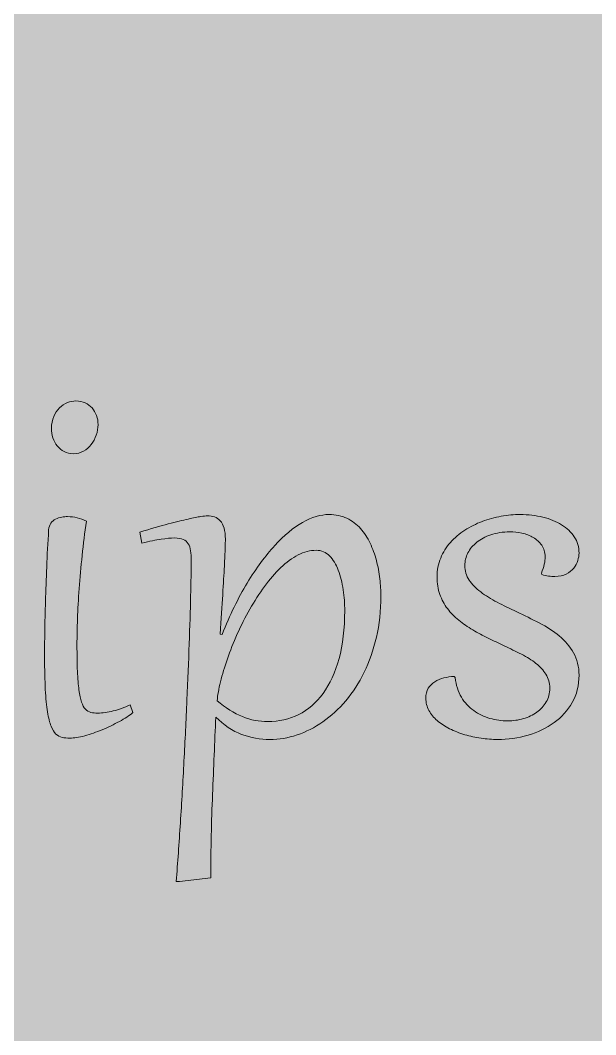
# Model space of a CAD drawing. Extents: x -4214 to -1795, y -2227 to -856.
# Drawn here: x -3364.2 to -3286.7, y -1678.1 to -1541.4 of the extents above; entities that cross this region are included whole.
import ezdxf

# ---------------------------------------------------------------- set-up
doc = ezdxf.new("R2010")
doc.units = 0
doc.header["$MEASUREMENT"] = 0
doc.layers.add('Layer 1', color=7, linetype='Continuous')

# ---------------------------------------------------------------- blocks, each defined once
blk = doc.blocks.new('block 14')
at = {"layer": 'Layer 1', "true_color": 0x2a3f49}
h = blk.add_hatch(color=149, dxfattribs=at)
h.dxf.hatch_style = 2
edge = h.paths.add_edge_path()
edge.add_spline(control_points=[(-3355.3, -1608.95), (-3355.53, -1610.47), (-3355.72, -1612.01), (-3355.88, -1613.55), (-3356.04, -1615.09), (-3356.17, -1616.57), (-3356.27, -1618.01), (-3356.38, -1619.44), (-3356.45, -1620.81), (-3356.5, -1622.09), (-3356.54, -1623.37), (-3356.57, -1624.53), (-3356.57, -1625.56), (-3356.57, -1626.96), (-3356.55, -1628.15), (-3356.51, -1629.16), (-3356.47, -1630.16), (-3356.4, -1631), (-3356.3, -1631.68), (-3356.21, -1632.37), (-3356.09, -1632.91), (-3355.95, -1633.32), (-3355.81, -1633.73), (-3355.64, -1634.05), (-3355.43, -1634.27), (-3355.22, -1634.49), (-3354.98, -1634.64), (-3354.7, -1634.71), (-3354.43, -1634.77), (-3354.12, -1634.8), (-3353.77, -1634.8), (-3353.12, -1634.8), (-3352.43, -1634.71), (-3351.68, -1634.51), (-3350.94, -1634.32), (-3350.18, -1634.05), (-3349.42, -1633.7), (-3349.42, -1633.7), (-3349.03, -1634.74), (-3349.03, -1634.74), (-3349.52, -1635.13), (-3350.12, -1635.53), (-3350.86, -1635.93), (-3351.59, -1636.33), (-3352.36, -1636.7), (-3353.16, -1637.04), (-3353.97, -1637.37), (-3354.76, -1637.65), (-3355.53, -1637.86), (-3356.3, -1638.07), (-3356.97, -1638.17), (-3357.53, -1638.17), (-3357.91, -1638.17), (-3358.25, -1638.14), (-3358.56, -1638.08), (-3358.87, -1638.02), (-3359.15, -1637.87), (-3359.4, -1637.63), (-3359.65, -1637.38), (-3359.87, -1637.03), (-3360.06, -1636.56), (-3360.25, -1636.09), (-3360.42, -1635.45), (-3360.54, -1634.65), (-3360.67, -1633.84), (-3360.77, -1632.83), (-3360.84, -1631.62), (-3360.9, -1630.42), (-3360.94, -1628.95), (-3360.94, -1627.23), (-3360.94, -1626.22), (-3360.93, -1625.09), (-3360.91, -1623.82), (-3360.89, -1622.55), (-3360.86, -1621.19), (-3360.82, -1619.73), (-3360.78, -1618.27), (-3360.72, -1616.74), (-3360.65, -1615.12), (-3360.59, -1613.5), (-3360.5, -1611.83), (-3360.39, -1610.12), (-3360.37, -1609.74), (-3360.26, -1609.44), (-3360.09, -1609.2), (-3359.92, -1608.96), (-3359.7, -1608.78), (-3359.45, -1608.65), (-3359.19, -1608.53), (-3358.92, -1608.44), (-3358.63, -1608.39), (-3358.34, -1608.34), (-3358.08, -1608.32), (-3357.84, -1608.32), (-3356.94, -1608.32), (-3356.09, -1608.53), (-3355.3, -1608.95)], knot_values=[0, 0, 0, 0, 1, 1, 1, 2, 2, 2, 3, 3, 3, 4, 4, 4, 5, 5, 5, 6, 6, 6, 7, 7, 7, 8, 8, 8, 9, 9, 9, 10, 10, 10, 11, 11, 11, 12, 12, 12, 13, 13, 13, 14, 14, 14, 15, 15, 15, 16, 16, 16, 17, 17, 17, 18, 18, 18, 19, 19, 19, 20, 20, 20, 21, 21, 21, 22, 22, 22, 23, 23, 23, 24, 24, 24, 25, 25, 25, 26, 26, 26, 27, 27, 27, 28, 28, 28, 29, 29, 29, 30, 30, 30, 31, 31, 31, 32, 32, 32, 32], degree=3, periodic=1)
edge = h.paths.add_edge_path()
edge.add_spline(control_points=[(-3357.05, -1599.85), (-3357.52, -1599.85), (-3357.94, -1599.75), (-3358.3, -1599.55), (-3358.66, -1599.36), (-3358.97, -1599.1), (-3359.23, -1598.79), (-3359.48, -1598.47), (-3359.68, -1598.11), (-3359.81, -1597.7), (-3359.94, -1597.29), (-3360.01, -1596.87), (-3360.01, -1596.44), (-3360.01, -1595.84), (-3359.91, -1595.3), (-3359.71, -1594.84), (-3359.51, -1594.38), (-3359.25, -1593.99), (-3358.92, -1593.67), (-3358.6, -1593.35), (-3358.24, -1593.12), (-3357.86, -1592.96), (-3357.47, -1592.81), (-3357.08, -1592.73), (-3356.71, -1592.73), (-3356.25, -1592.73), (-3355.84, -1592.82), (-3355.48, -1592.99), (-3355.12, -1593.15), (-3354.8, -1593.38), (-3354.54, -1593.68), (-3354.28, -1593.98), (-3354.08, -1594.32), (-3353.94, -1594.7), (-3353.8, -1595.08), (-3353.73, -1595.49), (-3353.73, -1595.93), (-3353.73, -1596.41), (-3353.81, -1596.87), (-3353.97, -1597.34), (-3354.13, -1597.8), (-3354.35, -1598.22), (-3354.64, -1598.6), (-3354.93, -1598.97), (-3355.28, -1599.27), (-3355.69, -1599.5), (-3356.1, -1599.73), (-3356.55, -1599.85), (-3357.05, -1599.85)], knot_values=[0, 0, 0, 0, 1, 1, 1, 2, 2, 2, 3, 3, 3, 4, 4, 4, 5, 5, 5, 6, 6, 6, 7, 7, 7, 8, 8, 8, 9, 9, 9, 10, 10, 10, 11, 11, 11, 12, 12, 12, 13, 13, 13, 14, 14, 14, 15, 15, 15, 16, 16, 16, 16], degree=3, periodic=1)
h = blk.add_hatch(color=149, dxfattribs=at)
h.dxf.hatch_style = 2
edge = h.paths.add_edge_path()
edge.add_spline(control_points=[(-3348.11, -1610.42), (-3346.61, -1609.96), (-3345.33, -1609.59), (-3344.27, -1609.31), (-3343.2, -1609.03), (-3342.31, -1608.81), (-3341.6, -1608.65), (-3340.88, -1608.48), (-3340.31, -1608.37), (-3339.9, -1608.31), (-3339.49, -1608.25), (-3339.19, -1608.22), (-3338.99, -1608.22), (-3338.65, -1608.22), (-3338.34, -1608.27), (-3338.04, -1608.37), (-3337.75, -1608.47), (-3337.49, -1608.65), (-3337.27, -1608.89), (-3337.04, -1609.13), (-3336.87, -1609.46), (-3336.75, -1609.87), (-3336.63, -1610.28), (-3336.57, -1610.78), (-3336.57, -1611.38), (-3336.57, -1611.59), (-3336.58, -1611.98), (-3336.6, -1612.57), (-3336.62, -1613.16), (-3336.66, -1613.98), (-3336.71, -1615.02), (-3336.76, -1616.06), (-3336.84, -1617.34), (-3336.92, -1618.85), (-3337.01, -1620.36), (-3337.12, -1622.13), (-3337.26, -1624.17), (-3337.26, -1624.17), (-3337.01, -1624.19), (-3337.01, -1624.19), (-3335.97, -1621.58), (-3334.84, -1619.28), (-3333.62, -1617.27), (-3332.41, -1615.27), (-3331.17, -1613.58), (-3329.91, -1612.21), (-3328.66, -1610.84), (-3327.41, -1609.8), (-3326.16, -1609.1), (-3324.91, -1608.39), (-3323.72, -1608.04), (-3322.6, -1608.04), (-3321.68, -1608.04), (-3320.88, -1608.21), (-3320.18, -1608.55), (-3319.48, -1608.9), (-3318.87, -1609.35), (-3318.36, -1609.92), (-3317.84, -1610.5), (-3317.41, -1611.15), (-3317.06, -1611.9), (-3316.71, -1612.64), (-3316.43, -1613.42), (-3316.21, -1614.23), (-3316, -1615.05), (-3315.84, -1615.87), (-3315.75, -1616.7), (-3315.65, -1617.53), (-3315.61, -1618.31), (-3315.61, -1619.04), (-3315.61, -1621.01), (-3315.81, -1622.85), (-3316.21, -1624.57), (-3316.61, -1626.29), (-3317.16, -1627.87), (-3317.86, -1629.3), (-3318.56, -1630.73), (-3319.39, -1632), (-3320.34, -1633.13), (-3321.29, -1634.26), (-3322.32, -1635.21), (-3323.43, -1635.98), (-3324.54, -1636.75), (-3325.7, -1637.34), (-3326.91, -1637.75), (-3328.13, -1638.16), (-3329.35, -1638.37), (-3330.57, -1638.37), (-3331.87, -1638.37), (-3333.14, -1638.13), (-3334.38, -1637.67), (-3335.61, -1637.2), (-3336.77, -1636.42), (-3337.86, -1635.33), (-3338.01, -1638.7), (-3338.15, -1642.18), (-3338.3, -1645.77), (-3338.45, -1649.36), (-3338.53, -1653.11), (-3338.54, -1657.02), (-3338.54, -1657.02), (-3342.77, -1657.5), (-3342.77, -1657.5), (-3342.77, -1657.5), (-3343.2, -1657.48), (-3343.2, -1657.48), (-3343, -1654.97), (-3342.81, -1652.33), (-3342.63, -1649.57), (-3342.46, -1646.82), (-3342.3, -1644.05), (-3342.15, -1641.27), (-3342, -1638.49), (-3341.87, -1635.76), (-3341.75, -1633.06), (-3341.63, -1630.37), (-3341.53, -1627.85), (-3341.44, -1625.48), (-3341.36, -1623.12), (-3341.3, -1620.98), (-3341.25, -1619.05), (-3341.21, -1617.12), (-3341.18, -1615.52), (-3341.18, -1614.26), (-3341.18, -1613.75), (-3341.21, -1613.31), (-3341.26, -1612.92), (-3341.32, -1612.54), (-3341.42, -1612.22), (-3341.57, -1611.97), (-3341.73, -1611.71), (-3341.96, -1611.52), (-3342.25, -1611.39), (-3342.55, -1611.27), (-3342.93, -1611.2), (-3343.42, -1611.2), (-3343.91, -1611.2), (-3344.52, -1611.26), (-3345.23, -1611.37), (-3345.94, -1611.47), (-3346.8, -1611.65), (-3347.81, -1611.91), (-3347.81, -1611.91), (-3348.11, -1610.42), (-3348.11, -1610.42)], knot_values=[0, 0, 0, 0, 1, 1, 1, 2, 2, 2, 3, 3, 3, 4, 4, 4, 5, 5, 5, 6, 6, 6, 7, 7, 7, 8, 8, 8, 9, 9, 9, 10, 10, 10, 11, 11, 11, 12, 12, 12, 13, 13, 13, 14, 14, 14, 15, 15, 15, 16, 16, 16, 17, 17, 17, 18, 18, 18, 19, 19, 19, 20, 20, 20, 21, 21, 21, 22, 22, 22, 23, 23, 23, 24, 24, 24, 25, 25, 25, 26, 26, 26, 27, 27, 27, 28, 28, 28, 29, 29, 29, 30, 30, 30, 31, 31, 31, 32, 32, 32, 33, 33, 33, 34, 34, 34, 35, 35, 35, 36, 36, 36, 37, 37, 37, 38, 38, 38, 39, 39, 39, 40, 40, 40, 41, 41, 41, 42, 42, 42, 43, 43, 43, 44, 44, 44, 45, 45, 45, 46, 46, 46, 47, 47, 47, 48, 48, 48, 48], degree=3, periodic=1)
edge = h.paths.add_edge_path()
edge.add_spline(control_points=[(-3337.68, -1633.13), (-3336.54, -1634.1), (-3335.4, -1634.81), (-3334.27, -1635.27), (-3333.13, -1635.73), (-3331.99, -1635.95), (-3330.85, -1635.95), (-3329.35, -1635.95), (-3327.96, -1635.63), (-3326.69, -1635), (-3325.42, -1634.36), (-3324.33, -1633.41), (-3323.41, -1632.15), (-3322.49, -1630.88), (-3321.77, -1629.33), (-3321.25, -1627.46), (-3320.74, -1625.6), (-3320.48, -1623.45), (-3320.48, -1620.99), (-3320.48, -1620.07), (-3320.55, -1619.14), (-3320.69, -1618.17), (-3320.83, -1617.2), (-3321.05, -1616.33), (-3321.36, -1615.54), (-3321.66, -1614.75), (-3322.06, -1614.11), (-3322.54, -1613.61), (-3323.04, -1613.11), (-3323.63, -1612.86), (-3324.33, -1612.86), (-3325.15, -1612.86), (-3325.96, -1613.07), (-3326.76, -1613.49), (-3327.57, -1613.91), (-3328.35, -1614.48), (-3329.11, -1615.2), (-3329.87, -1615.92), (-3330.6, -1616.76), (-3331.29, -1617.73), (-3331.99, -1618.69), (-3332.65, -1619.72), (-3333.27, -1620.8), (-3333.88, -1621.88), (-3334.45, -1622.99), (-3334.96, -1624.14), (-3335.47, -1625.29), (-3335.92, -1626.41), (-3336.3, -1627.49), (-3336.68, -1628.58), (-3336.99, -1629.61), (-3337.23, -1630.58), (-3337.46, -1631.54), (-3337.61, -1632.4), (-3337.68, -1633.13)], knot_values=[0, 0, 0, 0, 1, 1, 1, 2, 2, 2, 3, 3, 3, 4, 4, 4, 5, 5, 5, 6, 6, 6, 7, 7, 7, 8, 8, 8, 9, 9, 9, 10, 10, 10, 11, 11, 11, 12, 12, 12, 13, 13, 13, 14, 14, 14, 15, 15, 15, 16, 16, 16, 17, 17, 17, 18, 18, 18, 18], degree=3, periodic=1)
h = blk.add_hatch(color=149, dxfattribs=at)
h.dxf.hatch_style = 2
edge = h.paths.add_edge_path()
edge.add_spline(control_points=[(-3305.58, -1630.01), (-3305.49, -1631.03), (-3305.21, -1631.91), (-3304.76, -1632.65), (-3304.32, -1633.39), (-3303.76, -1634), (-3303.1, -1634.46), (-3302.44, -1634.93), (-3301.72, -1635.28), (-3300.92, -1635.51), (-3300.12, -1635.74), (-3299.32, -1635.85), (-3298.53, -1635.85), (-3297.79, -1635.85), (-3297.08, -1635.75), (-3296.4, -1635.55), (-3295.71, -1635.35), (-3295.11, -1635.06), (-3294.58, -1634.69), (-3294.06, -1634.31), (-3293.64, -1633.85), (-3293.33, -1633.29), (-3293.01, -1632.75), (-3292.85, -1632.13), (-3292.85, -1631.44), (-3292.85, -1630.73), (-3293.02, -1630.1), (-3293.36, -1629.57), (-3293.69, -1629.03), (-3294.14, -1628.54), (-3294.71, -1628.1), (-3295.27, -1627.66), (-3295.92, -1627.25), (-3296.67, -1626.87), (-3297.41, -1626.49), (-3298.19, -1626.11), (-3298.99, -1625.72), (-3299.71, -1625.39), (-3300.42, -1625.05), (-3301.14, -1624.71), (-3301.86, -1624.36), (-3302.55, -1623.99), (-3303.22, -1623.59), (-3303.9, -1623.19), (-3304.52, -1622.75), (-3305.11, -1622.28), (-3305.69, -1621.81), (-3306.2, -1621.29), (-3306.64, -1620.72), (-3307.07, -1620.15), (-3307.42, -1619.51), (-3307.66, -1618.8), (-3307.91, -1618.1), (-3308.04, -1617.32), (-3308.04, -1616.46), (-3308.04, -1615.53), (-3307.88, -1614.68), (-3307.55, -1613.9), (-3307.23, -1613.12), (-3306.79, -1612.42), (-3306.24, -1611.8), (-3305.68, -1611.17), (-3305.03, -1610.62), (-3304.3, -1610.16), (-3303.57, -1609.69), (-3302.79, -1609.29), (-3301.96, -1608.97), (-3301.12, -1608.66), (-3300.27, -1608.43), (-3299.39, -1608.27), (-3298.51, -1608.12), (-3297.65, -1608.04), (-3296.82, -1608.04), (-3295.74, -1608.04), (-3294.73, -1608.16), (-3293.77, -1608.39), (-3292.81, -1608.63), (-3291.97, -1608.97), (-3291.25, -1609.42), (-3290.53, -1609.87), (-3289.96, -1610.42), (-3289.54, -1611.06), (-3289.12, -1611.7), (-3288.9, -1612.43), (-3288.9, -1613.23), (-3288.9, -1613.55), (-3288.96, -1613.88), (-3289.07, -1614.24), (-3289.17, -1614.61), (-3289.36, -1614.94), (-3289.61, -1615.26), (-3289.86, -1615.57), (-3290.2, -1615.84), (-3290.62, -1616.06), (-3291.03, -1616.27), (-3291.54, -1616.38), (-3292.15, -1616.4), (-3292.71, -1616.4), (-3293.3, -1616.31), (-3293.92, -1616.14), (-3293.92, -1616.14), (-3293.98, -1615.93), (-3293.98, -1615.93), (-3293.79, -1615.51), (-3293.66, -1615.11), (-3293.58, -1614.74), (-3293.5, -1614.39), (-3293.46, -1614.05), (-3293.46, -1613.74), (-3293.47, -1613.12), (-3293.63, -1612.6), (-3293.93, -1612.18), (-3294.23, -1611.75), (-3294.61, -1611.41), (-3295.07, -1611.14), (-3295.52, -1610.87), (-3296.03, -1610.68), (-3296.59, -1610.56), (-3297.15, -1610.44), (-3297.69, -1610.38), (-3298.23, -1610.38), (-3299.18, -1610.38), (-3300.04, -1610.51), (-3300.79, -1610.76), (-3301.54, -1611.01), (-3302.17, -1611.36), (-3302.69, -1611.78), (-3303.21, -1612.2), (-3303.6, -1612.68), (-3303.88, -1613.21), (-3304.15, -1613.75), (-3304.29, -1614.31), (-3304.29, -1614.89), (-3304.29, -1615.63), (-3304.1, -1616.29), (-3303.71, -1616.87), (-3303.32, -1617.45), (-3302.8, -1617.99), (-3302.15, -1618.48), (-3301.51, -1618.97), (-3300.77, -1619.43), (-3299.93, -1619.86), (-3299.09, -1620.29), (-3298.22, -1620.72), (-3297.3, -1621.15), (-3296.28, -1621.64), (-3295.27, -1622.13), (-3294.26, -1622.65), (-3293.25, -1623.17), (-3292.36, -1623.76), (-3291.56, -1624.41), (-3290.77, -1625.07), (-3290.13, -1625.82), (-3289.64, -1626.68), (-3289.15, -1627.53), (-3288.9, -1628.54), (-3288.9, -1629.69), (-3288.9, -1631.07), (-3289.21, -1632.3), (-3289.82, -1633.38), (-3290.43, -1634.45), (-3291.25, -1635.36), (-3292.27, -1636.09), (-3293.29, -1636.83), (-3294.46, -1637.39), (-3295.78, -1637.77), (-3297.1, -1638.16), (-3298.48, -1638.35), (-3299.9, -1638.35), (-3300.61, -1638.35), (-3301.35, -1638.3), (-3302.11, -1638.19), (-3302.86, -1638.08), (-3303.6, -1637.92), (-3304.31, -1637.71), (-3305.02, -1637.49), (-3305.7, -1637.23), (-3306.34, -1636.91), (-3306.97, -1636.6), (-3307.53, -1636.23), (-3308.01, -1635.82), (-3308.48, -1635.41), (-3308.86, -1634.96), (-3309.13, -1634.45), (-3309.41, -1633.95), (-3309.55, -1633.4), (-3309.55, -1632.79), (-3309.55, -1632.27), (-3309.44, -1631.82), (-3309.22, -1631.46), (-3308.99, -1631.1), (-3308.7, -1630.81), (-3308.34, -1630.58), (-3307.98, -1630.35), (-3307.57, -1630.18), (-3307.12, -1630.06), (-3306.67, -1629.95), (-3306.21, -1629.88), (-3305.74, -1629.87), (-3305.74, -1629.87), (-3305.58, -1630.01), (-3305.58, -1630.01)], knot_values=[0, 0, 0, 0, 1, 1, 1, 2, 2, 2, 3, 3, 3, 4, 4, 4, 5, 5, 5, 6, 6, 6, 7, 7, 7, 8, 8, 8, 9, 9, 9, 10, 10, 10, 11, 11, 11, 12, 12, 12, 13, 13, 13, 14, 14, 14, 15, 15, 15, 16, 16, 16, 17, 17, 17, 18, 18, 18, 19, 19, 19, 20, 20, 20, 21, 21, 21, 22, 22, 22, 23, 23, 23, 24, 24, 24, 25, 25, 25, 26, 26, 26, 27, 27, 27, 28, 28, 28, 29, 29, 29, 30, 30, 30, 31, 31, 31, 32, 32, 32, 33, 33, 33, 34, 34, 34, 35, 35, 35, 36, 36, 36, 37, 37, 37, 38, 38, 38, 39, 39, 39, 40, 40, 40, 41, 41, 41, 42, 42, 42, 43, 43, 43, 44, 44, 44, 45, 45, 45, 46, 46, 46, 47, 47, 47, 48, 48, 48, 49, 49, 49, 50, 50, 50, 51, 51, 51, 52, 52, 52, 53, 53, 53, 54, 54, 54, 55, 55, 55, 56, 56, 56, 57, 57, 57, 58, 58, 58, 59, 59, 59, 60, 60, 60, 61, 61, 61, 62, 62, 62, 63, 63, 63, 64, 64, 64, 65, 65, 65, 66, 66, 66, 67, 67, 67, 67], degree=3, periodic=1)
at = {"layer": 'Layer 1', "lineweight": 0}
for points, knots in [([(-3357.05, -1599.85), (-3357.52, -1599.85), (-3357.94, -1599.75), (-3358.3, -1599.55), (-3358.66, -1599.36), (-3358.97, -1599.1), (-3359.23, -1598.79), (-3359.48, -1598.47), (-3359.68, -1598.11), (-3359.81, -1597.7), (-3359.94, -1597.29), (-3360.01, -1596.87), (-3360.01, -1596.44), (-3360.01, -1595.84), (-3359.91, -1595.3), (-3359.71, -1594.84), (-3359.51, -1594.38), (-3359.25, -1593.99), (-3358.92, -1593.67), (-3358.6, -1593.35), (-3358.24, -1593.12), (-3357.86, -1592.96), (-3357.47, -1592.81), (-3357.08, -1592.73), (-3356.71, -1592.73), (-3356.25, -1592.73), (-3355.84, -1592.82), (-3355.48, -1592.99), (-3355.12, -1593.15), (-3354.8, -1593.38), (-3354.54, -1593.68), (-3354.28, -1593.98), (-3354.08, -1594.32), (-3353.94, -1594.7), (-3353.8, -1595.08), (-3353.73, -1595.49), (-3353.73, -1595.93), (-3353.73, -1596.41), (-3353.81, -1596.87), (-3353.97, -1597.34), (-3354.13, -1597.8), (-3354.35, -1598.22), (-3354.64, -1598.6), (-3354.93, -1598.97), (-3355.28, -1599.27), (-3355.69, -1599.5), (-3356.1, -1599.73), (-3356.55, -1599.85), (-3357.05, -1599.85)], [0, 0, 0, 0, 1, 1, 1, 2, 2, 2, 3, 3, 3, 4, 4, 4, 5, 5, 5, 6, 6, 6, 7, 7, 7, 8, 8, 8, 9, 9, 9, 10, 10, 10, 11, 11, 11, 12, 12, 12, 13, 13, 13, 14, 14, 14, 15, 15, 15, 16, 16, 16, 16]), ([(-3355.3, -1608.95), (-3355.53, -1610.47), (-3355.72, -1612.01), (-3355.88, -1613.55), (-3356.04, -1615.09), (-3356.17, -1616.57), (-3356.27, -1618.01), (-3356.38, -1619.44), (-3356.45, -1620.81), (-3356.5, -1622.09), (-3356.54, -1623.37), (-3356.57, -1624.53), (-3356.57, -1625.56), (-3356.57, -1626.96), (-3356.55, -1628.15), (-3356.51, -1629.16), (-3356.47, -1630.16), (-3356.4, -1631), (-3356.3, -1631.68), (-3356.21, -1632.37), (-3356.09, -1632.91), (-3355.95, -1633.32), (-3355.81, -1633.73), (-3355.64, -1634.05), (-3355.43, -1634.27), (-3355.22, -1634.49), (-3354.98, -1634.64), (-3354.7, -1634.71), (-3354.43, -1634.77), (-3354.12, -1634.8), (-3353.77, -1634.8), (-3353.12, -1634.8), (-3352.43, -1634.71), (-3351.68, -1634.51), (-3350.94, -1634.32), (-3350.18, -1634.05), (-3349.42, -1633.7), (-3349.42, -1633.7), (-3349.03, -1634.74), (-3349.03, -1634.74), (-3349.52, -1635.13), (-3350.12, -1635.53), (-3350.86, -1635.93), (-3351.59, -1636.33), (-3352.36, -1636.7), (-3353.16, -1637.04), (-3353.97, -1637.37), (-3354.76, -1637.65), (-3355.53, -1637.86), (-3356.3, -1638.07), (-3356.97, -1638.17), (-3357.53, -1638.17), (-3357.91, -1638.17), (-3358.25, -1638.14), (-3358.56, -1638.08), (-3358.87, -1638.02), (-3359.15, -1637.87), (-3359.4, -1637.63), (-3359.65, -1637.38), (-3359.87, -1637.03), (-3360.06, -1636.56), (-3360.25, -1636.09), (-3360.42, -1635.45), (-3360.54, -1634.65), (-3360.67, -1633.84), (-3360.77, -1632.83), (-3360.84, -1631.62), (-3360.9, -1630.42), (-3360.94, -1628.95), (-3360.94, -1627.23), (-3360.94, -1626.22), (-3360.93, -1625.09), (-3360.91, -1623.82), (-3360.89, -1622.55), (-3360.86, -1621.19), (-3360.82, -1619.73), (-3360.78, -1618.27), (-3360.72, -1616.74), (-3360.65, -1615.12), (-3360.59, -1613.5), (-3360.5, -1611.83), (-3360.39, -1610.12), (-3360.37, -1609.74), (-3360.26, -1609.44), (-3360.09, -1609.2), (-3359.92, -1608.96), (-3359.7, -1608.78), (-3359.45, -1608.65), (-3359.19, -1608.53), (-3358.92, -1608.44), (-3358.63, -1608.39), (-3358.34, -1608.34), (-3358.08, -1608.32), (-3357.84, -1608.32), (-3356.94, -1608.32), (-3356.09, -1608.53), (-3355.3, -1608.95)], [0, 0, 0, 0, 1, 1, 1, 2, 2, 2, 3, 3, 3, 4, 4, 4, 5, 5, 5, 6, 6, 6, 7, 7, 7, 8, 8, 8, 9, 9, 9, 10, 10, 10, 11, 11, 11, 12, 12, 12, 13, 13, 13, 14, 14, 14, 15, 15, 15, 16, 16, 16, 17, 17, 17, 18, 18, 18, 19, 19, 19, 20, 20, 20, 21, 21, 21, 22, 22, 22, 23, 23, 23, 24, 24, 24, 25, 25, 25, 26, 26, 26, 27, 27, 27, 28, 28, 28, 29, 29, 29, 30, 30, 30, 31, 31, 31, 32, 32, 32, 32]), ([(-3348.11, -1610.42), (-3346.61, -1609.96), (-3345.33, -1609.59), (-3344.27, -1609.31), (-3343.2, -1609.03), (-3342.31, -1608.81), (-3341.6, -1608.65), (-3340.88, -1608.48), (-3340.31, -1608.37), (-3339.9, -1608.31), (-3339.49, -1608.25), (-3339.19, -1608.22), (-3338.99, -1608.22), (-3338.65, -1608.22), (-3338.34, -1608.27), (-3338.04, -1608.37), (-3337.75, -1608.47), (-3337.49, -1608.65), (-3337.27, -1608.89), (-3337.04, -1609.13), (-3336.87, -1609.46), (-3336.75, -1609.87), (-3336.63, -1610.28), (-3336.57, -1610.78), (-3336.57, -1611.38), (-3336.57, -1611.59), (-3336.58, -1611.98), (-3336.6, -1612.57), (-3336.62, -1613.16), (-3336.66, -1613.98), (-3336.71, -1615.02), (-3336.76, -1616.06), (-3336.84, -1617.34), (-3336.92, -1618.85), (-3337.01, -1620.36), (-3337.12, -1622.13), (-3337.26, -1624.17), (-3337.26, -1624.17), (-3337.01, -1624.19), (-3337.01, -1624.19), (-3335.97, -1621.58), (-3334.84, -1619.28), (-3333.62, -1617.27), (-3332.41, -1615.27), (-3331.17, -1613.58), (-3329.91, -1612.21), (-3328.66, -1610.84), (-3327.41, -1609.8), (-3326.16, -1609.1), (-3324.91, -1608.39), (-3323.72, -1608.04), (-3322.6, -1608.04), (-3321.68, -1608.04), (-3320.88, -1608.21), (-3320.18, -1608.55), (-3319.48, -1608.9), (-3318.87, -1609.35), (-3318.36, -1609.92), (-3317.84, -1610.5), (-3317.41, -1611.15), (-3317.06, -1611.9), (-3316.71, -1612.64), (-3316.43, -1613.42), (-3316.21, -1614.23), (-3316, -1615.05), (-3315.84, -1615.87), (-3315.75, -1616.7), (-3315.65, -1617.53), (-3315.61, -1618.31), (-3315.61, -1619.04), (-3315.61, -1621.01), (-3315.81, -1622.85), (-3316.21, -1624.57), (-3316.61, -1626.29), (-3317.16, -1627.87), (-3317.86, -1629.3), (-3318.56, -1630.73), (-3319.39, -1632), (-3320.34, -1633.13), (-3321.29, -1634.26), (-3322.32, -1635.21), (-3323.43, -1635.98), (-3324.54, -1636.75), (-3325.7, -1637.34), (-3326.91, -1637.75), (-3328.13, -1638.16), (-3329.35, -1638.37), (-3330.57, -1638.37), (-3331.87, -1638.37), (-3333.14, -1638.13), (-3334.38, -1637.67), (-3335.61, -1637.2), (-3336.77, -1636.42), (-3337.86, -1635.33), (-3338.01, -1638.7), (-3338.15, -1642.18), (-3338.3, -1645.77), (-3338.45, -1649.36), (-3338.53, -1653.11), (-3338.54, -1657.02), (-3338.54, -1657.02), (-3342.77, -1657.5), (-3342.77, -1657.5), (-3342.77, -1657.5), (-3343.2, -1657.48), (-3343.2, -1657.48), (-3343, -1654.97), (-3342.81, -1652.33), (-3342.63, -1649.57), (-3342.46, -1646.82), (-3342.3, -1644.05), (-3342.15, -1641.27), (-3342, -1638.49), (-3341.87, -1635.76), (-3341.75, -1633.06), (-3341.63, -1630.37), (-3341.53, -1627.85), (-3341.44, -1625.48), (-3341.36, -1623.12), (-3341.3, -1620.98), (-3341.25, -1619.05), (-3341.21, -1617.12), (-3341.18, -1615.52), (-3341.18, -1614.26), (-3341.18, -1613.75), (-3341.21, -1613.31), (-3341.26, -1612.92), (-3341.32, -1612.54), (-3341.42, -1612.22), (-3341.57, -1611.97), (-3341.73, -1611.71), (-3341.96, -1611.52), (-3342.25, -1611.39), (-3342.55, -1611.27), (-3342.93, -1611.2), (-3343.42, -1611.2), (-3343.91, -1611.2), (-3344.52, -1611.26), (-3345.23, -1611.37), (-3345.94, -1611.47), (-3346.8, -1611.65), (-3347.81, -1611.91), (-3347.81, -1611.91), (-3348.11, -1610.42), (-3348.11, -1610.42)], [0, 0, 0, 0, 1, 1, 1, 2, 2, 2, 3, 3, 3, 4, 4, 4, 5, 5, 5, 6, 6, 6, 7, 7, 7, 8, 8, 8, 9, 9, 9, 10, 10, 10, 11, 11, 11, 12, 12, 12, 13, 13, 13, 14, 14, 14, 15, 15, 15, 16, 16, 16, 17, 17, 17, 18, 18, 18, 19, 19, 19, 20, 20, 20, 21, 21, 21, 22, 22, 22, 23, 23, 23, 24, 24, 24, 25, 25, 25, 26, 26, 26, 27, 27, 27, 28, 28, 28, 29, 29, 29, 30, 30, 30, 31, 31, 31, 32, 32, 32, 33, 33, 33, 34, 34, 34, 35, 35, 35, 36, 36, 36, 37, 37, 37, 38, 38, 38, 39, 39, 39, 40, 40, 40, 41, 41, 41, 42, 42, 42, 43, 43, 43, 44, 44, 44, 45, 45, 45, 46, 46, 46, 47, 47, 47, 48, 48, 48, 48]), ([(-3305.58, -1630.01), (-3305.49, -1631.03), (-3305.21, -1631.91), (-3304.76, -1632.65), (-3304.32, -1633.39), (-3303.76, -1634), (-3303.1, -1634.46), (-3302.44, -1634.93), (-3301.72, -1635.28), (-3300.92, -1635.51), (-3300.12, -1635.74), (-3299.32, -1635.85), (-3298.53, -1635.85), (-3297.79, -1635.85), (-3297.08, -1635.75), (-3296.4, -1635.55), (-3295.71, -1635.35), (-3295.11, -1635.06), (-3294.58, -1634.69), (-3294.06, -1634.31), (-3293.64, -1633.85), (-3293.33, -1633.29), (-3293.01, -1632.75), (-3292.85, -1632.13), (-3292.85, -1631.44), (-3292.85, -1630.73), (-3293.02, -1630.1), (-3293.36, -1629.57), (-3293.69, -1629.03), (-3294.14, -1628.54), (-3294.71, -1628.1), (-3295.27, -1627.66), (-3295.92, -1627.25), (-3296.67, -1626.87), (-3297.41, -1626.49), (-3298.19, -1626.11), (-3298.99, -1625.72), (-3299.71, -1625.39), (-3300.42, -1625.05), (-3301.14, -1624.71), (-3301.86, -1624.36), (-3302.55, -1623.99), (-3303.22, -1623.59), (-3303.9, -1623.19), (-3304.52, -1622.75), (-3305.11, -1622.28), (-3305.69, -1621.81), (-3306.2, -1621.29), (-3306.64, -1620.72), (-3307.07, -1620.15), (-3307.42, -1619.51), (-3307.66, -1618.8), (-3307.91, -1618.1), (-3308.04, -1617.32), (-3308.04, -1616.46), (-3308.04, -1615.53), (-3307.88, -1614.68), (-3307.55, -1613.9), (-3307.23, -1613.12), (-3306.79, -1612.42), (-3306.24, -1611.8), (-3305.68, -1611.17), (-3305.03, -1610.62), (-3304.3, -1610.16), (-3303.57, -1609.69), (-3302.79, -1609.29), (-3301.96, -1608.97), (-3301.12, -1608.66), (-3300.27, -1608.43), (-3299.39, -1608.27), (-3298.51, -1608.12), (-3297.65, -1608.04), (-3296.82, -1608.04), (-3295.74, -1608.04), (-3294.73, -1608.16), (-3293.77, -1608.39), (-3292.81, -1608.63), (-3291.97, -1608.97), (-3291.25, -1609.42), (-3290.53, -1609.87), (-3289.96, -1610.42), (-3289.54, -1611.06), (-3289.12, -1611.7), (-3288.9, -1612.43), (-3288.9, -1613.23), (-3288.9, -1613.55), (-3288.96, -1613.88), (-3289.07, -1614.24), (-3289.17, -1614.61), (-3289.36, -1614.94), (-3289.61, -1615.26), (-3289.86, -1615.57), (-3290.2, -1615.84), (-3290.62, -1616.06), (-3291.03, -1616.27), (-3291.54, -1616.38), (-3292.15, -1616.4), (-3292.71, -1616.4), (-3293.3, -1616.31), (-3293.92, -1616.14), (-3293.92, -1616.14), (-3293.98, -1615.93), (-3293.98, -1615.93), (-3293.79, -1615.51), (-3293.66, -1615.11), (-3293.58, -1614.74), (-3293.5, -1614.39), (-3293.46, -1614.05), (-3293.46, -1613.74), (-3293.47, -1613.12), (-3293.63, -1612.6), (-3293.93, -1612.18), (-3294.23, -1611.75), (-3294.61, -1611.41), (-3295.07, -1611.14), (-3295.52, -1610.87), (-3296.03, -1610.68), (-3296.59, -1610.56), (-3297.15, -1610.44), (-3297.69, -1610.38), (-3298.23, -1610.38), (-3299.18, -1610.38), (-3300.04, -1610.51), (-3300.79, -1610.76), (-3301.54, -1611.01), (-3302.17, -1611.36), (-3302.69, -1611.78), (-3303.21, -1612.2), (-3303.6, -1612.68), (-3303.88, -1613.21), (-3304.15, -1613.75), (-3304.29, -1614.31), (-3304.29, -1614.89), (-3304.29, -1615.63), (-3304.1, -1616.29), (-3303.71, -1616.87), (-3303.32, -1617.45), (-3302.8, -1617.99), (-3302.15, -1618.48), (-3301.51, -1618.97), (-3300.77, -1619.43), (-3299.93, -1619.86), (-3299.09, -1620.29), (-3298.22, -1620.72), (-3297.3, -1621.15), (-3296.28, -1621.64), (-3295.27, -1622.13), (-3294.26, -1622.65), (-3293.25, -1623.17), (-3292.36, -1623.76), (-3291.56, -1624.41), (-3290.77, -1625.07), (-3290.13, -1625.82), (-3289.64, -1626.68), (-3289.15, -1627.53), (-3288.9, -1628.54), (-3288.9, -1629.69), (-3288.9, -1631.07), (-3289.21, -1632.3), (-3289.82, -1633.38), (-3290.43, -1634.45), (-3291.25, -1635.36), (-3292.27, -1636.09), (-3293.29, -1636.83), (-3294.46, -1637.39), (-3295.78, -1637.77), (-3297.1, -1638.16), (-3298.48, -1638.35), (-3299.9, -1638.35), (-3300.61, -1638.35), (-3301.35, -1638.3), (-3302.11, -1638.19), (-3302.86, -1638.08), (-3303.6, -1637.92), (-3304.31, -1637.71), (-3305.02, -1637.49), (-3305.7, -1637.23), (-3306.34, -1636.91), (-3306.97, -1636.6), (-3307.53, -1636.23), (-3308.01, -1635.82), (-3308.48, -1635.41), (-3308.86, -1634.96), (-3309.13, -1634.45), (-3309.41, -1633.95), (-3309.55, -1633.4), (-3309.55, -1632.79), (-3309.55, -1632.27), (-3309.44, -1631.82), (-3309.22, -1631.46), (-3308.99, -1631.1), (-3308.7, -1630.81), (-3308.34, -1630.58), (-3307.98, -1630.35), (-3307.57, -1630.18), (-3307.12, -1630.06), (-3306.67, -1629.95), (-3306.21, -1629.88), (-3305.74, -1629.87), (-3305.74, -1629.87), (-3305.58, -1630.01), (-3305.58, -1630.01)], [0, 0, 0, 0, 1, 1, 1, 2, 2, 2, 3, 3, 3, 4, 4, 4, 5, 5, 5, 6, 6, 6, 7, 7, 7, 8, 8, 8, 9, 9, 9, 10, 10, 10, 11, 11, 11, 12, 12, 12, 13, 13, 13, 14, 14, 14, 15, 15, 15, 16, 16, 16, 17, 17, 17, 18, 18, 18, 19, 19, 19, 20, 20, 20, 21, 21, 21, 22, 22, 22, 23, 23, 23, 24, 24, 24, 25, 25, 25, 26, 26, 26, 27, 27, 27, 28, 28, 28, 29, 29, 29, 30, 30, 30, 31, 31, 31, 32, 32, 32, 33, 33, 33, 34, 34, 34, 35, 35, 35, 36, 36, 36, 37, 37, 37, 38, 38, 38, 39, 39, 39, 40, 40, 40, 41, 41, 41, 42, 42, 42, 43, 43, 43, 44, 44, 44, 45, 45, 45, 46, 46, 46, 47, 47, 47, 48, 48, 48, 49, 49, 49, 50, 50, 50, 51, 51, 51, 52, 52, 52, 53, 53, 53, 54, 54, 54, 55, 55, 55, 56, 56, 56, 57, 57, 57, 58, 58, 58, 59, 59, 59, 60, 60, 60, 61, 61, 61, 62, 62, 62, 63, 63, 63, 64, 64, 64, 65, 65, 65, 66, 66, 66, 67, 67, 67, 67]), ([(-3337.68, -1633.13), (-3336.54, -1634.1), (-3335.4, -1634.81), (-3334.27, -1635.27), (-3333.13, -1635.73), (-3331.99, -1635.95), (-3330.85, -1635.95), (-3329.35, -1635.95), (-3327.96, -1635.63), (-3326.69, -1635), (-3325.42, -1634.36), (-3324.33, -1633.41), (-3323.41, -1632.15), (-3322.49, -1630.88), (-3321.77, -1629.33), (-3321.25, -1627.46), (-3320.74, -1625.6), (-3320.48, -1623.45), (-3320.48, -1620.99), (-3320.48, -1620.07), (-3320.55, -1619.14), (-3320.69, -1618.17), (-3320.83, -1617.2), (-3321.05, -1616.33), (-3321.36, -1615.54), (-3321.66, -1614.75), (-3322.06, -1614.11), (-3322.54, -1613.61), (-3323.04, -1613.11), (-3323.63, -1612.86), (-3324.33, -1612.86), (-3325.15, -1612.86), (-3325.96, -1613.07), (-3326.76, -1613.49), (-3327.57, -1613.91), (-3328.35, -1614.48), (-3329.11, -1615.2), (-3329.87, -1615.92), (-3330.6, -1616.76), (-3331.29, -1617.73), (-3331.99, -1618.69), (-3332.65, -1619.72), (-3333.27, -1620.8), (-3333.88, -1621.88), (-3334.45, -1622.99), (-3334.96, -1624.14), (-3335.47, -1625.29), (-3335.92, -1626.41), (-3336.3, -1627.49), (-3336.68, -1628.58), (-3336.99, -1629.61), (-3337.23, -1630.58), (-3337.46, -1631.54), (-3337.61, -1632.4), (-3337.68, -1633.13)], [0, 0, 0, 0, 1, 1, 1, 2, 2, 2, 3, 3, 3, 4, 4, 4, 5, 5, 5, 6, 6, 6, 7, 7, 7, 8, 8, 8, 9, 9, 9, 10, 10, 10, 11, 11, 11, 12, 12, 12, 13, 13, 13, 14, 14, 14, 15, 15, 15, 16, 16, 16, 17, 17, 17, 18, 18, 18, 18])]:
    blk.add_open_spline(points, degree=3, knots=knots, dxfattribs=at)
blk = doc.blocks.new('block 13')
at = {"layer": 'Layer 1'}
blk.add_blockref('block 14', (0, 0), dxfattribs=at)
blk = doc.blocks.new('block 3')
at = {"layer": 'Layer 1'}
blk.add_blockref('block 13', (0, 0), dxfattribs=at)
blk = doc.blocks.new('block 2')
at = {"layer": 'Layer 1', "true_color": 0xd1f7fe}
h = blk.add_hatch(color=7, dxfattribs=at)
h.dxf.hatch_style = 2
edge = h.paths.add_edge_path()
edge.add_spline(control_points=[(-1794.66, -1541.43), (-1798.65, -1538.41), (-1802.26, -1532.96), (-1802.26, -1532.96), (-1818.61, -1510.46), (-1812.96, -1476.79), (-1816.44, -1444.45), (-1820.97, -1402.43), (-1845.85, -1390.9), (-1845.85, -1390.9), (-1804.05, -1322.51), (-1892.29, -1300.54), (-1892.29, -1235.18), (-1892.29, -1185.07), (-1862.63, -1142.36), (-1862.63, -1091.81), (-1862.63, -1048.7), (-1902.17, -1036.97), (-1902.17, -1036.97), (-1867.4, -1000.37), (-1890.03, -934.19), (-1946.84, -934.19), (-2005.1, -934.19), (-2041.37, -964.4), (-2090.14, -964.4), (-2164.56, -964.4), (-2207.8, -887.5), (-2269.21, -938.66), (-2361.65, -869.93), (-2476.86, -966.12), (-2551.28, -966.12), (-2625.69, -966.12), (-2641.59, -875.56), (-2696.26, -901.1), (-2661.19, -910.16), (-2669.29, -950.94), (-2696.64, -950.94), (-2728.63, -950.94), (-2744.91, -917.99), (-2781.11, -917.99), (-2815.61, -917.99), (-2899.41, -972.27), (-2996.85, -864.27), (-2996.85, -864.27), (-2999.69, -861.05), (-3004.23, -855.72), (-3008.77, -861.05), (-3011.6, -864.27), (-3011.6, -864.27), (-3109.05, -972.27), (-3192.84, -917.99), (-3227.35, -917.99), (-3263.55, -917.99), (-3279.83, -950.94), (-3311.82, -950.94), (-3339.17, -950.94), (-3347.26, -910.16), (-3312.19, -901.1), (-3366.87, -875.56), (-3382.76, -966.12), (-3457.18, -966.12), (-3531.59, -966.12), (-3646.8, -869.93), (-3739.25, -938.66), (-3800.66, -887.5), (-3843.9, -964.4), (-3918.32, -964.4), (-3967.09, -964.4), (-4003.36, -934.19), (-4061.61, -934.19), (-4118.43, -934.19), (-4141.05, -1000.37), (-4106.29, -1036.97), (-4106.29, -1036.97), (-4145.83, -1048.7), (-4145.83, -1091.81), (-4145.83, -1142.36), (-4116.17, -1185.07), (-4116.17, -1235.18), (-4116.17, -1300.54), (-4204.41, -1322.51), (-4162.6, -1390.9), (-4162.6, -1390.9), (-4187.49, -1402.43), (-4192.02, -1444.45), (-4195.5, -1476.79), (-4189.85, -1510.46), (-4206.19, -1532.96), (-4206.19, -1532.96), (-4209.85, -1538.25), (-4213.8, -1541.43), (-4209.78, -1544.99), (-4206.19, -1549.9), (-4206.19, -1549.9), (-4189.85, -1572.4), (-4195.5, -1606.08), (-4192.02, -1638.41), (-4187.49, -1680.43), (-4162.6, -1691.96), (-4162.6, -1691.96), (-4204.41, -1760.35), (-4116.17, -1782.32), (-4116.17, -1847.68), (-4116.17, -1897.79), (-4145.83, -1940.5), (-4145.83, -1991.05), (-4145.83, -2034.16), (-4106.29, -2045.89), (-4106.29, -2045.89), (-4141.05, -2082.49), (-4118.43, -2148.67), (-4061.61, -2148.67), (-4003.36, -2148.67), (-3967.09, -2118.46), (-3918.32, -2118.46), (-3843.9, -2118.46), (-3800.66, -2195.36), (-3739.25, -2144.21), (-3646.8, -2212.93), (-3531.59, -2116.74), (-3457.18, -2116.74), (-3382.76, -2116.74), (-3366.87, -2207.3), (-3312.19, -2181.76), (-3347.26, -2172.7), (-3339.17, -2131.92), (-3311.82, -2131.92), (-3279.83, -2131.92), (-3263.55, -2164.87), (-3227.35, -2164.87), (-3192.84, -2164.87), (-3109.05, -2110.59), (-3011.6, -2218.59), (-3011.6, -2218.59), (-3008.77, -2221.81), (-3004.23, -2227.14), (-2999.69, -2221.81), (-2996.85, -2218.59), (-2996.85, -2218.59), (-2899.41, -2110.59), (-2815.61, -2164.87), (-2781.11, -2164.87), (-2744.91, -2164.87), (-2728.63, -2131.92), (-2696.64, -2131.92), (-2669.29, -2131.92), (-2661.19, -2172.7), (-2696.26, -2181.76), (-2641.59, -2207.3), (-2625.69, -2116.74), (-2551.28, -2116.74), (-2476.86, -2116.74), (-2361.65, -2212.93), (-2269.21, -2144.21), (-2207.8, -2195.36), (-2164.56, -2118.46), (-2090.14, -2118.46), (-2041.37, -2118.46), (-2005.1, -2148.67), (-1946.84, -2148.67), (-1890.03, -2148.67), (-1867.4, -2082.49), (-1902.17, -2045.89), (-1902.17, -2045.89), (-1862.63, -2034.16), (-1862.63, -1991.05), (-1862.63, -1940.5), (-1892.29, -1897.79), (-1892.29, -1847.68), (-1892.29, -1782.32), (-1804.05, -1760.35), (-1845.85, -1691.96), (-1845.85, -1691.96), (-1820.97, -1680.43), (-1816.44, -1638.41), (-1812.96, -1606.08), (-1818.61, -1572.4), (-1802.26, -1549.9), (-1802.26, -1549.9), (-1799.12, -1544.75), (-1794.66, -1541.43)], knot_values=[0, 0, 0, 0, 1, 1, 1, 2, 2, 2, 3, 3, 3, 4, 4, 4, 5, 5, 5, 6, 6, 6, 7, 7, 7, 8, 8, 8, 9, 9, 9, 10, 10, 10, 11, 11, 11, 12, 12, 12, 13, 13, 13, 14, 14, 14, 15, 15, 15, 16, 16, 16, 17, 17, 17, 18, 18, 18, 19, 19, 19, 20, 20, 20, 21, 21, 21, 22, 22, 22, 23, 23, 23, 24, 24, 24, 25, 25, 25, 26, 26, 26, 27, 27, 27, 28, 28, 28, 29, 29, 29, 30, 30, 30, 31, 31, 31, 32, 32, 32, 33, 33, 33, 34, 34, 34, 35, 35, 35, 36, 36, 36, 37, 37, 37, 38, 38, 38, 39, 39, 39, 40, 40, 40, 41, 41, 41, 42, 42, 42, 43, 43, 43, 44, 44, 44, 45, 45, 45, 46, 46, 46, 47, 47, 47, 48, 48, 48, 49, 49, 49, 50, 50, 50, 51, 51, 51, 52, 52, 52, 53, 53, 53, 54, 54, 54, 55, 55, 55, 56, 56, 56, 57, 57, 57, 58, 58, 58, 59, 59, 59, 60, 60, 60, 60], degree=3, periodic=1)
at = {"layer": 'Layer 1', "lineweight": 0}
blk.add_open_spline([(-1794.66, -1541.43), (-1798.65, -1538.41), (-1802.26, -1532.96), (-1802.26, -1532.96), (-1818.61, -1510.46), (-1812.96, -1476.79), (-1816.44, -1444.45), (-1820.97, -1402.43), (-1845.85, -1390.9), (-1845.85, -1390.9), (-1804.05, -1322.51), (-1892.29, -1300.54), (-1892.29, -1235.18), (-1892.29, -1185.07), (-1862.63, -1142.36), (-1862.63, -1091.81), (-1862.63, -1048.7), (-1902.17, -1036.97), (-1902.17, -1036.97), (-1867.4, -1000.37), (-1890.03, -934.19), (-1946.84, -934.19), (-2005.1, -934.19), (-2041.37, -964.4), (-2090.14, -964.4), (-2164.56, -964.4), (-2207.8, -887.5), (-2269.21, -938.66), (-2361.65, -869.93), (-2476.86, -966.12), (-2551.28, -966.12), (-2625.69, -966.12), (-2641.59, -875.56), (-2696.26, -901.1), (-2661.19, -910.16), (-2669.29, -950.94), (-2696.64, -950.94), (-2728.63, -950.94), (-2744.91, -917.99), (-2781.11, -917.99), (-2815.61, -917.99), (-2899.41, -972.27), (-2996.85, -864.27), (-2996.85, -864.27), (-2999.69, -861.05), (-3004.23, -855.72), (-3008.77, -861.05), (-3011.6, -864.27), (-3011.6, -864.27), (-3109.05, -972.27), (-3192.84, -917.99), (-3227.35, -917.99), (-3263.55, -917.99), (-3279.83, -950.94), (-3311.82, -950.94), (-3339.17, -950.94), (-3347.26, -910.16), (-3312.19, -901.1), (-3366.87, -875.56), (-3382.76, -966.12), (-3457.18, -966.12), (-3531.59, -966.12), (-3646.8, -869.93), (-3739.25, -938.66), (-3800.66, -887.5), (-3843.9, -964.4), (-3918.32, -964.4), (-3967.09, -964.4), (-4003.36, -934.19), (-4061.61, -934.19), (-4118.43, -934.19), (-4141.05, -1000.37), (-4106.29, -1036.97), (-4106.29, -1036.97), (-4145.83, -1048.7), (-4145.83, -1091.81), (-4145.83, -1142.36), (-4116.17, -1185.07), (-4116.17, -1235.18), (-4116.17, -1300.54), (-4204.41, -1322.51), (-4162.6, -1390.9), (-4162.6, -1390.9), (-4187.49, -1402.43), (-4192.02, -1444.45), (-4195.5, -1476.79), (-4189.85, -1510.46), (-4206.19, -1532.96), (-4206.19, -1532.96), (-4209.85, -1538.25), (-4213.8, -1541.43), (-4209.78, -1544.99), (-4206.19, -1549.9), (-4206.19, -1549.9), (-4189.85, -1572.4), (-4195.5, -1606.08), (-4192.02, -1638.41), (-4187.49, -1680.43), (-4162.6, -1691.96), (-4162.6, -1691.96), (-4204.41, -1760.35), (-4116.17, -1782.32), (-4116.17, -1847.68), (-4116.17, -1897.79), (-4145.83, -1940.5), (-4145.83, -1991.05), (-4145.83, -2034.16), (-4106.29, -2045.89), (-4106.29, -2045.89), (-4141.05, -2082.49), (-4118.43, -2148.67), (-4061.61, -2148.67), (-4003.36, -2148.67), (-3967.09, -2118.46), (-3918.32, -2118.46), (-3843.9, -2118.46), (-3800.66, -2195.36), (-3739.25, -2144.21), (-3646.8, -2212.93), (-3531.59, -2116.74), (-3457.18, -2116.74), (-3382.76, -2116.74), (-3366.87, -2207.3), (-3312.19, -2181.76), (-3347.26, -2172.7), (-3339.17, -2131.92), (-3311.82, -2131.92), (-3279.83, -2131.92), (-3263.55, -2164.87), (-3227.35, -2164.87), (-3192.84, -2164.87), (-3109.05, -2110.59), (-3011.6, -2218.59), (-3011.6, -2218.59), (-3008.77, -2221.81), (-3004.23, -2227.14), (-2999.69, -2221.81), (-2996.85, -2218.59), (-2996.85, -2218.59), (-2899.41, -2110.59), (-2815.61, -2164.87), (-2781.11, -2164.87), (-2744.91, -2164.87), (-2728.63, -2131.92), (-2696.64, -2131.92), (-2669.29, -2131.92), (-2661.19, -2172.7), (-2696.26, -2181.76), (-2641.59, -2207.3), (-2625.69, -2116.74), (-2551.28, -2116.74), (-2476.86, -2116.74), (-2361.65, -2212.93), (-2269.21, -2144.21), (-2207.8, -2195.36), (-2164.56, -2118.46), (-2090.14, -2118.46), (-2041.37, -2118.46), (-2005.1, -2148.67), (-1946.84, -2148.67), (-1890.03, -2148.67), (-1867.4, -2082.49), (-1902.17, -2045.89), (-1902.17, -2045.89), (-1862.63, -2034.16), (-1862.63, -1991.05), (-1862.63, -1940.5), (-1892.29, -1897.79), (-1892.29, -1847.68), (-1892.29, -1782.32), (-1804.05, -1760.35), (-1845.85, -1691.96), (-1845.85, -1691.96), (-1820.97, -1680.43), (-1816.44, -1638.41), (-1812.96, -1606.08), (-1818.61, -1572.4), (-1802.26, -1549.9), (-1802.26, -1549.9), (-1799.12, -1544.75), (-1794.66, -1541.43)], degree=3, knots=[0, 0, 0, 0, 1, 1, 1, 2, 2, 2, 3, 3, 3, 4, 4, 4, 5, 5, 5, 6, 6, 6, 7, 7, 7, 8, 8, 8, 9, 9, 9, 10, 10, 10, 11, 11, 11, 12, 12, 12, 13, 13, 13, 14, 14, 14, 15, 15, 15, 16, 16, 16, 17, 17, 17, 18, 18, 18, 19, 19, 19, 20, 20, 20, 21, 21, 21, 22, 22, 22, 23, 23, 23, 24, 24, 24, 25, 25, 25, 26, 26, 26, 27, 27, 27, 28, 28, 28, 29, 29, 29, 30, 30, 30, 31, 31, 31, 32, 32, 32, 33, 33, 33, 34, 34, 34, 35, 35, 35, 36, 36, 36, 37, 37, 37, 38, 38, 38, 39, 39, 39, 40, 40, 40, 41, 41, 41, 42, 42, 42, 43, 43, 43, 44, 44, 44, 45, 45, 45, 46, 46, 46, 47, 47, 47, 48, 48, 48, 49, 49, 49, 50, 50, 50, 51, 51, 51, 52, 52, 52, 53, 53, 53, 54, 54, 54, 55, 55, 55, 56, 56, 56, 57, 57, 57, 58, 58, 58, 59, 59, 59, 60, 60, 60, 60], dxfattribs=at)
at = {"layer": 'Layer 1'}
blk.add_blockref('block 3', (0, 0), dxfattribs=at)

msp = doc.modelspace()

# ---------------------------------------------------------------- block references
at = {"layer": 'Layer 1'}
msp.add_blockref('block 2', (0, 0), dxfattribs=at)

doc.saveas('drawing.dxf')
